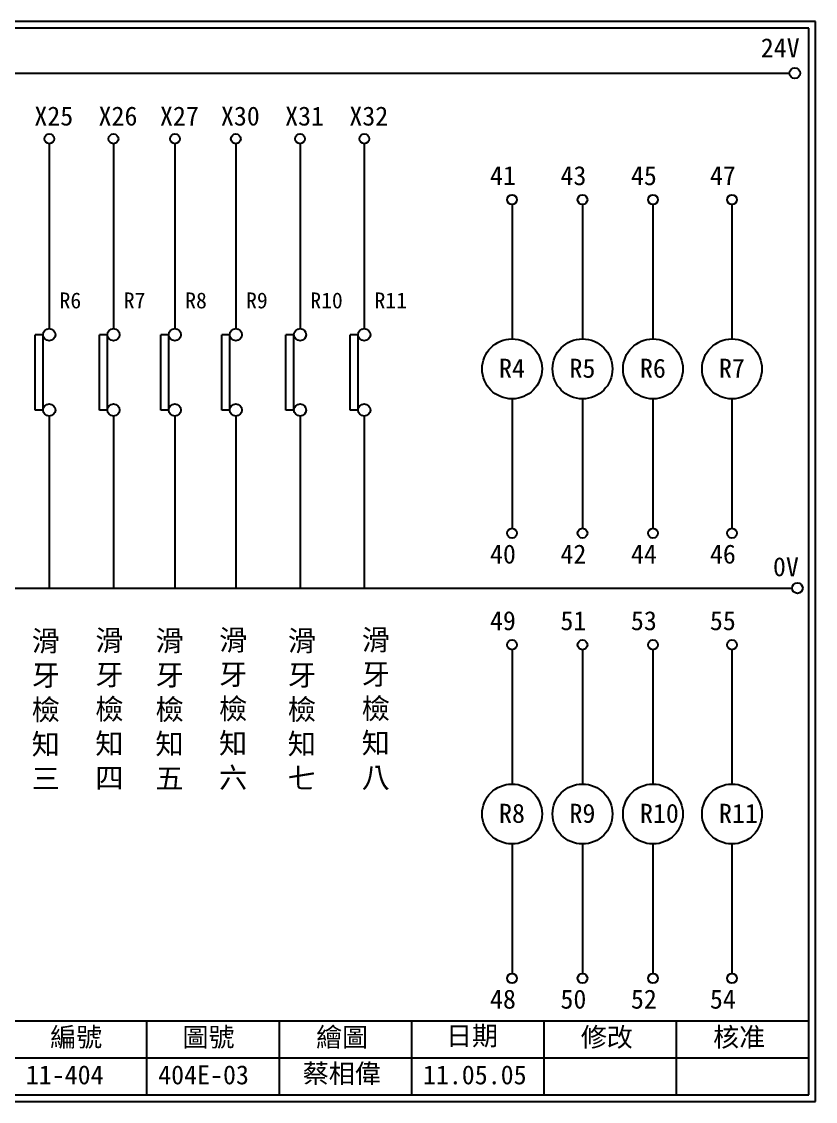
# Model space of a CAD drawing. Extents: x 325 to 612, y 3 to 207.
# Drawn here: x 462.4 to 612.3, y 3 to 207 of the extents above; entities that cross this region are included whole.
import ezdxf

# ---------------------------------------------------------------- set-up
doc = ezdxf.new("R2010")
doc.units = 0
doc.layers.get('0').update_dxf_attribs({"linetype": 'CONTINUOUS'})
doc.layers.add('圖框層', color=7, linetype='CONTINUOUS')
doc.layers.add('標尺寸層', color=3, linetype='CONTINUOUS')
doc.styles.add('CNS', font='romanc.shx', dxfattribs={"bigfont": 'chineset.shx'})
doc.styles.add('STSL', font='KAIU.TTF')

msp = doc.modelspace()

# ---------------------------------------------------------------- linework, layer by layer
for p, q in [((466.46, 147.83), (464.96, 147.83)), ((478.59, 147.83), (477.09, 147.83)), ((490.19, 147.83), (488.68, 147.83)), ((501.7, 147.83), (500.19, 147.83)), ((513.82, 147.83), (512.32, 147.83)), ((525.95, 147.83), (524.45, 147.83)), ((466.46, 133.6), (464.96, 133.6)), ((478.59, 133.6), (477.09, 133.6)), ((490.19, 133.6), (488.68, 133.6)), ((501.7, 133.6), (500.19, 133.6)), ((513.82, 133.6), (512.32, 133.6)), ((525.95, 133.6), (524.45, 133.6))]:
    msp.add_line(p, q)
for centre in [(608.44, 197.22), (608.92, 99.96)]:
    msp.add_circle(centre, 1)
at = {"layer": '圖框層', "color": 7}
for p, q in [((612.32, 206.97), (325.32, 206.97)), ((612.32, 3), (612.32, 206.97)), ((611.07, 205.72), (326.57, 205.72)), ((611.07, 4.25), (611.07, 205.72)), ((326.57, 18.25), (611.07, 18.25)), ((486.07, 4.25), (486.07, 18.25)), ((511.07, 4.25), (511.07, 18.25)), ((536.07, 4.25), (536.07, 18.25)), ((561.07, 4.25), (561.07, 18.25)), ((586.07, 4.25), (586.07, 18.25)), ((461.07, 11.25), (611.07, 11.25)), ((326.57, 4.25), (611.07, 4.25)), ((325.32, 3), (612.32, 3))]:
    msp.add_line(p, q, dxfattribs=at)
at = {"layer": '標尺寸層', "color": 7}
for p, q in [((329.84, 197.22), (607.44, 197.22)), ((467.61, 183.91), (467.61, 148.99)), ((479.74, 183.91), (479.74, 148.99)), ((491.34, 183.91), (491.34, 148.99)), ((502.85, 183.91), (502.85, 148.99)), ((514.98, 183.91), (514.98, 148.99)), ((527.11, 183.91), (527.11, 148.99)), ((555.02, 172.4), (555.02, 147.02)), ((568.33, 172.4), (568.33, 147.02)), ((581.64, 172.4), (581.64, 147.02)), ((596.56, 172.4), (596.56, 147.02)), ((464.96, 133.6), (464.96, 147.83)), ((466.46, 133.6), (466.46, 147.83)), ((477.09, 133.6), (477.09, 147.83)), ((478.59, 133.6), (478.59, 147.83)), ((488.68, 133.6), (488.68, 147.83)), ((490.19, 133.6), (490.19, 147.83)), ((500.19, 133.6), (500.19, 147.83)), ((501.7, 133.6), (501.7, 147.83)), ((512.32, 133.6), (512.32, 147.83)), ((513.82, 133.6), (513.82, 147.83)), ((524.45, 133.6), (524.45, 147.83)), ((525.95, 133.6), (525.95, 147.83)), ((555.02, 135.7), (555.02, 111.25)), ((568.33, 135.7), (568.33, 111.25)), ((581.64, 135.7), (581.64, 111.25)), ((596.56, 135.7), (596.56, 111.25)), ((467.61, 132.46), (467.61, 99.96)), ((467.61, 132.45), (467.61, 99.96)), ((479.74, 132.46), (479.74, 99.96)), ((479.74, 132.45), (479.74, 99.96)), ((491.34, 132.46), (491.34, 99.96)), ((491.34, 132.45), (491.34, 99.96)), ((502.85, 132.46), (502.85, 99.96)), ((502.85, 132.45), (502.85, 99.96)), ((514.98, 132.46), (514.98, 99.96)), ((514.98, 132.45), (514.98, 99.96)), ((527.11, 132.46), (527.11, 99.96)), ((527.11, 132.45), (527.11, 99.96)), ((330.05, 99.96), (607.92, 99.96)), ((555.02, 88.33), (555.02, 62.95)), ((568.33, 88.33), (568.33, 62.95)), ((581.64, 88.33), (581.64, 62.95)), ((596.56, 88.33), (596.56, 62.95)), ((555.02, 51.63), (555.02, 27.18)), ((568.33, 51.63), (568.33, 27.18)), ((581.64, 51.63), (581.64, 27.18)), ((596.56, 51.63), (596.56, 27.18))]:
    msp.add_line(p, q, dxfattribs=at)
for centre, radius in [((467.61, 184.83), 0.92), ((479.74, 184.83), 0.92), ((491.34, 184.83), 0.92), ((502.85, 184.83), 0.92), ((514.98, 184.83), 0.92), ((527.11, 184.83), 0.92), ((555.02, 173.32), 0.92), ((568.33, 173.32), 0.92), ((581.64, 173.32), 0.92), ((596.56, 173.32), 0.92), ((467.61, 147.83), 1.15), ((479.74, 147.83), 1.15), ((491.34, 147.83), 1.15), ((502.85, 147.83), 1.15), ((514.98, 147.83), 1.15), ((527.11, 147.83), 1.15), ((555.02, 141.36), 5.66), ((568.33, 141.36), 5.66), ((581.64, 141.36), 5.66), ((596.56, 141.36), 5.66), ((467.61, 133.6), 1.15), ((479.74, 133.6), 1.15), ((491.34, 133.6), 1.15), ((502.85, 133.6), 1.15), ((514.98, 133.6), 1.15), ((527.11, 133.6), 1.15), ((555.02, 110.33), 0.92), ((568.33, 110.33), 0.92), ((581.64, 110.33), 0.92), ((596.56, 110.33), 0.92), ((555.02, 89.25), 0.92), ((568.33, 89.25), 0.92), ((581.64, 89.25), 0.92), ((596.56, 89.25), 0.92), ((555.02, 57.29), 5.66), ((568.33, 57.29), 5.66), ((581.64, 57.29), 5.66), ((596.56, 57.29), 5.66), ((555.02, 26.26), 0.92), ((568.33, 26.26), 0.92), ((581.64, 26.26), 0.92), ((596.56, 26.26), 0.92)]:
    msp.add_circle(centre, radius, dxfattribs=at)

# ---------------------------------------------------------------- texts
at = {"layer": '圖框層', "color": 4, "style": 'STSL'}
for s, height, p in [('24V', 3.6, (602, 200.22)), ('X25', 3.6, (464.79, 187.33)), ('X26', 3.6, (476.92, 187.33)), ('X27', 3.6, (488.52, 187.33)), ('X30', 3.6, (500.03, 187.33)), ('X31', 3.6, (512.16, 187.33)), ('X32', 3.6, (524.29, 187.33)), ('41', 3.6, (550.85, 176.08)), ('43', 3.6, (564.16, 176.08)), ('45', 3.6, (577.47, 176.08)), ('47', 3.6, (592.39, 176.08)), ('R6', 3, (469.56, 152.8)), ('R7', 3, (481.69, 152.8)), ('R8', 3, (493.29, 152.8)), ('R9', 3, (504.79, 152.8)), ('R10', 3, (516.92, 152.8)), ('R11', 3, (529.05, 152.8)), ('R4', 3.6, (552.56, 139.69)), ('R5', 3.6, (565.87, 139.69)), ('R6', 3.6, (579.18, 139.69)), ('R7', 3.6, (594.1, 139.69)), ('40', 3.6, (550.85, 104.59)), ('42', 3.6, (564.16, 104.59)), ('46', 3.6, (592.39, 104.59)), ('44', 3.6, (577.47, 104.59)), ('0V', 3.6, (604.3, 102.2)), ('49', 3.6, (550.85, 92.01)), ('51', 3.6, (564.16, 92.01)), ('53', 3.6, (577.47, 92.01)), ('55', 3.6, (592.39, 92.01)), ('R8', 3.6, (552.56, 55.62)), ('R9', 3.6, (565.87, 55.62)), ('R10', 3.6, (579.18, 55.62)), ('R11', 3.6, (594.1, 55.62)), ('48', 3.6, (550.85, 20.52)), ('50', 3.6, (564.16, 20.52)), ('52', 3.6, (577.47, 20.52)), ('54', 3.6, (592.39, 20.52)), ('編號', 3.6, (467.78, 13.34)), ('圖號', 3.6, (492.78, 13.34)), ('繪圖', 3.6, (518.01, 13.34)), ('日期', 3.6, (542.54, 13.59)), ('修改', 3.6, (568.01, 13.34)), ('核准', 3.6, (593.01, 13.34)), ('蔡相偉', 3.6, (515.5, 6.47)), ('11-404', 3.6, (463.18, 6.22)), ('404E-03', 3.6, (488.18, 6.22)), ('11.05.05', 3.6, (538.18, 6.22))]:
    msp.add_text(s, height=height, dxfattribs=at).set_placement(p)
at = {"layer": '標尺寸層', "color": 7, "char_height": 3.9, "width": 4.9608, "attachment_point": 5, "style": 'CNS'}
for s, insert in [('{\\fDFKai-SB|b0|i0|c136|p65;滑牙檢知三}', (466.95, 76.97)), ('{\\fDFKai-SB|b0|i0|c136|p65;滑牙檢知四}', (478.96, 76.97)), ('{\\fDFKai-SB|b0|i0|c136|p65;滑牙檢知五}', (490.33, 76.97)), ('{\\fDFKai-SB|b0|i0|c136|p65;滑牙檢知六}', (502.34, 76.97)), ('{\\fDFKai-SB|b0|i0|c136|p65;滑牙檢知七}', (515.32, 76.97)), ('{\\fDFKai-SB|b0|i0|c136|p65;滑牙檢知八}', (529.28, 76.97))]:
    msp.add_mtext(s, dxfattribs=dict(at, insert=insert))

doc.saveas('drawing.dxf')
